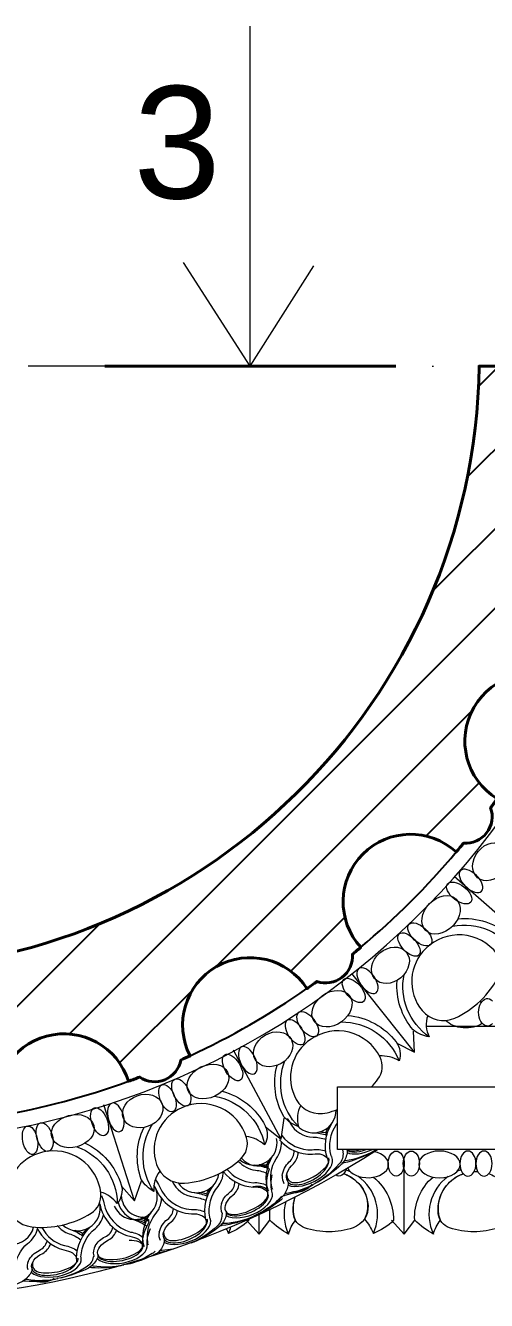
# Model space of a CAD drawing. Header units: millimetres. Extents: x 542654 to 551203, y 315718 to 321804.
# Drawn here: x 549113.5 to 549267.4, y 320379.5 to 320805.3 of the extents above; entities that cross this region are included whole.
import ezdxf

# ---------------------------------------------------------------- set-up
doc = ezdxf.new("R2010")
doc.units = ezdxf.units.MM
doc.linetypes.add('ACAD_ISO04W100', pattern=[30, 24, -3, 0, -3])
doc.layers.add('cad-block.com', color=250, linetype='Continuous')
doc.styles.get("Standard").update_dxf_attribs({"font": 'arial.ttf'})

# ---------------------------------------------------------------- blocks, each defined once
blk = doc.blocks.new('AUDIT_I_050208175754-7')
at = {"color": 1, "lineweight": 0, "extrusion": (0, 0, -1)}
blk.add_ellipse((-40.33650283608586, 14.35041518660728), major_axis=(-9.23457115782823, 4.352480762293402), ratio=0.6129114235948918, start_param=-0.04448087726501027, end_param=-0.04442258573399997, dxfattribs=at)
blk = doc.blocks.new('AUDIT_I_050208175754-6')
at = {"color": 1, "lineweight": 0, "extrusion": (0, 0, -1)}
blk.add_ellipse((-40.33650283608586, 14.35041518660728), major_axis=(-9.23457115782823, 4.352480762293402), ratio=0.6129114235948918, start_param=-0.04448087726501027, end_param=-0.04442258573399997, dxfattribs=at)
blk = doc.blocks.new('AUDIT_I_050208175754-8')
at = {"color": 1, "lineweight": 0, "extrusion": (0, 0, -1)}
blk.add_ellipse((-40.33650283608586, 14.35041518660728), major_axis=(-9.23457115782823, 4.352480762293402), ratio=0.6129114235948918, start_param=-0.04448087726501027, end_param=-0.04442258573399997, dxfattribs=at)

msp = doc.modelspace()

# ---------------------------------------------------------------- hatches: boundary and pattern name
at = {"layer": 'cad-block.com', "true_color": 0x000000}
h = msp.add_hatch(dxfattribs=at)
h.set_pattern_fill('ANSI31', color=18, scale=150, style=0)
h.set_pattern_definition([(44.99999999999999, (-1130289.92819479, -83054.89975470159), (-13.25825214724777, 13.25825214724777), [])])
edge = h.paths.add_edge_path()
edge.add_line((549295.3502394432, 320691.5106262274), (549265.0349597755, 320691.5106262274))
edge.add_arc((549059.9646969392, 320694.8956410044), 205.098198492298, 269.99938147343465, 359.05432681606516, ccw=False)
edge.add_arc((549059.9602687354, 320694.8956410047), 205.0981984923021, 180, 270.00061852666295, ccw=False)
edge.add_arc((549059.9602687354, 320694.8956410051), 205.0981984919636, 89.99938147333711, 180.0000000000975, ccw=False)
edge.add_arc((549059.9646969378, 320694.8956410051), 205.0981984919529, 89.13139925986889, 90.00061852617512, ccw=False)
edge.add_line((549063.0738547991, 320899.9702717179), (549063.0738547991, 320930.2460656911))
edge.add_arc((549059.9602703311, 320952.5678236369), 22.5378633865556, 270, 277.94075400922486, ccw=False)
edge.add_arc((549059.9602703311, 320952.5678236369), 22.53786338653299, 182.5065500488923, 270, ccw=False)
edge.add_arc((549059.960270233, 320694.8956421185), 257.6721815134787, 95.01310009446473, 95.84570678451092)
edge.add_arc((549026.9769038995, 320945.4118236154), 8.902075436739691, 40.79360237167856, 154.2074251742295)
edge.add_arc((549059.9602026441, 320694.896052318), 257.6717657870512, 99.15532044960189, 99.93082050326147)
edge.add_arc((548993.5240947681, 320943.8049812905), 22.53786338807205, -162.6736691565967, 12.562441612312512, ccw=False)
edge.add_arc((549059.9602702291, 320694.8956415018), 257.6721821206606, 109.9579529468539, 110.8457065872288)
edge.add_arc((548963.2624264631, 320928.3389676984), 8.90207626530273, 55.79360504823717, 169.2074222942567)
edge.add_arc((549059.951445596, 320694.9151472888), 257.6507731298541, 114.1553052169651, 114.903976463756)
edge.add_arc((548931.3856592408, 320918.3526793521), 22.53786338786781, -147.23597142888912, 27.067224660372574, ccw=False)
edge.add_arc((549059.9602440856, 320694.8956778331), 257.6721373788566, 124.9273256208859, 125.845706625749)
edge.add_arc((548906.1377467347, 320895.357335625), 8.90207626544567, 70.79360505078945, 184.2074222946392)
edge.add_arc((549059.9603323663, 320694.8955654978), 257.6722803167949, 129.1553208344293, 129.9719295723273)
edge.add_arc((548877.8061282537, 320877.1449941859), 22.53786338803598, -132.50839783938852, 42.478457488995275, ccw=False)
edge.add_arc((549059.9603172013, 320694.895602719), 257.6722430915866, 139.9981299854052, 140.8457065329401)
edge.add_arc((548859.4958177847, 320848.7145703535), 8.90207626506134, 85.79360504758253, 199.2074222969938)
edge.add_arc((549059.9483936958, 320694.9041554375), 257.657569309404, 144.1553089525024, 144.9881878688959)
edge.add_arc((548837.1548503542, 320823.5095043951), 22.5378634081106, -118.52905506286521, 58.537889106907016, ccw=False)
edge.add_arc((549059.9602659917, 320694.8956431863), 257.6721776833925, 155.0206835545508, 155.8457065966128)
edge.add_arc((548826.5152099938, 320791.5892992553), 8.902076265433163, 100.7936050484336, 214.2074222933218)
edge.add_arc((549059.9602709402, 320694.895640933), 257.6721831218728, 159.1553207616352, 160.038397984689)
edge.add_arc((548811.0670050352, 320761.3439772318), 22.53786341597088, -102.59739950892299, 72.70155670909872, ccw=False)
edge.add_arc((549059.3028025426, 320695.0061855168), 257.0055016575831, 170.0647475199777, 170.846718208902)
edge.add_arc((548809.4434967518, 320727.8745152298), 8.902075714178846, 115.7936033535497, 229.2074239862133)
edge.add_arc((549059.9602722527, 320694.8956409743), 257.6721844003948, 174.1553206907866, 174.9868998939646)
edge.add_arc((548801.3098420047, 320692.9217979315), 24.56876146915646, 4.608082949052516, 85.41516163115381, ccw=False)
edge.add_arc((548801.3098420047, 320696.8694840778), 24.56876146916632, 274.58483836883, 355.3919170507445, ccw=False)
edge.add_arc((549059.9602722527, 320694.8956410349), 257.6721844003947, 185.0131001060354, 185.8446793092134)
edge.add_arc((548809.4434967518, 320661.9167667794), 8.902075714209039, 130.7925760137867, 244.2063966464503)
edge.add_arc((549059.3028025426, 320694.7850964924), 257.0055016575824, 189.1532817910979, 189.9352524800223)
edge.add_arc((548811.0670050352, 320628.4473047774), 22.5378634160599, -72.70155670909872, 102.59739950892288, ccw=False)
edge.add_arc((549059.9602709402, 320694.8956410762), 257.6721831218734, 199.961602015311, 200.8446792383648)
edge.add_arc((548826.5152099938, 320598.2019827539), 8.902076265382094, 145.7925777066781, 259.2063949515664)
edge.add_arc((549059.9602659917, 320694.8956388229), 257.6721776833921, 204.1542934033872, 204.9793164454492)
edge.add_arc((548837.1548503542, 320566.2817776141), 22.53786340817902, -58.537889106907016, 118.5290550628653, ccw=False)
edge.add_arc((549059.9483936958, 320694.8871265717), 257.6575693094043, 215.0118121311041, 215.8446910474976)
edge.add_arc((548859.4958177847, 320541.0767116557), 8.902076264964093, 160.7925777030062, 274.2063949524175)
edge.add_arc((549059.9603172013, 320694.8956792902), 257.6722430915839, 219.1542934670599, 220.0018700145948)
edge.add_arc((548877.8061282537, 320512.6462878233), 22.53786338803818, -42.47845748899522, 132.5083978393885, ccw=False)
edge.add_arc((549059.9603323663, 320694.8957165114), 257.672280316796, 230.0280704276727, 230.8446791655706)
edge.add_arc((548906.1377467347, 320494.4339463842), 8.902076265361798, 175.7925777053608, 289.2063949492106)
edge.add_arc((549059.9602440856, 320694.8956041761), 257.6721373788604, 234.154293374251, 235.072674379114)
edge.add_arc((548931.3856592408, 320471.4386026571), 22.53786338804687, -27.067224660372517, 147.2359714288891, ccw=False)
edge.add_arc((549059.951445596, 320694.8761347205), 257.6507731298516, 245.096023536244, 245.8446947830348)
edge.add_arc((548963.2624264631, 320461.4523143108), 8.902076265412523, 190.7925777057433, 304.2063949517628)
edge.add_arc((549059.9602702291, 320694.8956405075), 257.6721821206631, 249.1542934127712, 250.0420470531461)
edge.add_arc((548993.5240947681, 320445.9863007187), 22.53786338800109, -12.562441612312512, 162.6736691565967, ccw=False)
edge.add_arc((549059.9602026441, 320694.8952296912), 257.6717657870494, 260.0691794967385, 260.8446795503981)
edge.add_arc((549026.9769038995, 320444.3794583938), 8.902075436528206, 205.7925748257705, 319.2063976283214)
edge.add_arc((549059.960270233, 320694.8956398907), 257.6721815134792, 264.154293215489, 264.9868999055353)
edge.add_arc((549059.9602703311, 320437.2234583723), 22.53786338656067, 90, 177.4934499511077, ccw=False)
edge.add_arc((549059.9602703311, 320437.2234583723), 22.53786338653299, 2.5065500488922225, 90, ccw=False)
edge.add_arc((549059.9602704293, 320694.8956398907), 257.6721815134787, 275.0131000944647, 275.8457067845109)
edge.add_arc((549092.9436367628, 320444.3794583938), 8.902075436739691, 220.7936023716786, 334.2074251742295)
edge.add_arc((549059.9603380181, 320694.8952296912), 257.6717657870512, 279.1553204496019, 279.9308205032615)
edge.add_arc((549126.3964458941, 320445.9863007187), 22.53786338807205, 17.32633084340341, 192.5624416123124, ccw=False)
edge.add_arc((549059.9602704331, 320694.8956405075), 257.6721821206606, 289.9579529468539, 290.8457065872288)
edge.add_arc((549156.6581141992, 320461.4523143108), 8.90207626530273, 235.7936050482372, 349.2074222942567)
edge.add_arc((549059.9690950663, 320694.8761347205), 257.6507731298541, 294.1553052169652, 294.903976463756)
edge.add_arc((549188.5348814215, 320471.4386026571), 22.53786338786781, 32.764028571110885, 207.0672246603726, ccw=False)
edge.add_arc((549059.9602965766, 320694.8956041761), 257.6721373788566, 304.927325620886, 305.845706625749)
edge.add_arc((549213.7827939276, 320494.4339463842), 8.90207626544567, 250.7936050507894, 364.2074222946392)
edge.add_arc((549059.960208296, 320694.8957165114), 257.6722803167949, 309.1553208344293, 309.9719295723273)
edge.add_arc((549242.1144124086, 320512.6462878233), 22.53786338803598, 47.49160216061148, 222.4784574889952, ccw=False)
edge.add_arc((549059.9602234609, 320694.8956792902), 257.6722430915866, 319.9981299854052, 320.8457065329401)
edge.add_arc((549260.4247228776, 320541.0767116557), 8.90207626506134, 265.7936050475825, 379.2074222969937)
edge.add_arc((549059.9721469665, 320694.8871265717), 257.657569309404, 324.1553089525024, 324.9881878688959)
edge.add_arc((549282.7656903081, 320566.2817776141), 22.5378634081106, 61.470944937134675, 238.53788910690702, ccw=False)
edge.add_arc((549059.9602746705, 320694.8956388229), 257.6721776833925, 335.0206835545508, 335.8457065966128)
edge.add_arc((549293.4053306684, 320598.2019827539), 8.902076265433163, 280.7936050484336, 394.2074222933219)
edge.add_arc((549059.960269722, 320694.8956410762), 257.6721831218728, 339.1553207616352, 340.038397984689)
edge.add_arc((549308.853535627, 320628.4473047774), 22.53786341597088, 77.40260049107712, 252.7015567090987, ccw=False)
edge.add_arc((549060.6177381197, 320694.7850964924), 257.0055016575831, 350.0647475199777, 350.8467182089021)
edge.add_arc((549310.4770439104, 320661.9167667794), 8.902075714178846, 295.7936033535498, 409.2074239862133)
edge.add_arc((549059.9602684096, 320694.8956410349), 257.6721844003948, 354.1553206907866, 354.9868998939645)
edge.add_arc((549318.7087217714, 320697.0672663772), 24.77388174687306, 192.9613831981066, 265.2257478343733, ccw=False)

# ---------------------------------------------------------------- linework, layer by layer
at = {"layer": 'cad-block.com', "color": 18, "lineweight": 15, "true_color": 0x000000}
for points in [[(549188.5743825228, 320691.5106262274), (549188.5743825228, 320805.0584858769)], [(549188.5743825228, 320691.5106262274), (549166.2602621787, 320726.1489856887)], [(549188.5743825228, 320691.5106262274), (549209.8336613107, 320724.9634898153)], [(549275.6535618575, 320500.8473839344), (549281.9207730603, 320498.8844908032), (549256.6401132939, 320521.0536089044)], [(549237.5386276776, 320465.4522946084), (549243.3546341151, 320462.401892206), (549222.4386938398, 320488.7287795658)], [(549243.3546341151, 320462.401892206), (549243.1060875489, 320469.4715424397)], [(549247.3388259506, 320471.1388223905), (549456.5712479465, 320471.1388223905)], [(549193.7161789283, 320437.4317032223), (549198.89404937, 320433.3918339925), (549183.0150841159, 320463.0303227881)], [(549508.6105861551, 320429.9494813856), (549217.6505296659, 320429.9494813856), (549217.6505296659, 320450.8267783013), (549508.6105861551, 320450.8267783013), (549508.6105861551, 320429.9494813856)], [(549145.5947051703, 320417.6862146373), (549149.9680185984, 320412.7867233016), (549139.6363913758, 320444.7842081155)], [(549198.89404937, 320433.3918339925), (549199.9118318417, 320440.39225174)], [(549213.8101536166, 320435.4302751462), (549214.1334830378, 320434.7008820911)], [(549239.9071269601, 320401.6164567716), (549239.9071269601, 320427.1134029481)], [(549194.0328783797, 320424.5360383872), (549194.3888067787, 320423.842946901)], [(549149.9680185984, 320412.7867233016), (549152.2194177423, 320419.4929093768)], [(549174.0348785499, 320415.0445307873), (549174.2872222939, 320414.2876432273)], [(549191.5182323735, 320401.6164567716), (549191.5182323735, 320408.2316782119)], [(549153.3093623661, 320406.0847322809), (549153.5976163836, 320405.3608742459)], [(549191.5182323735, 320401.6164567716), (549187.3494592407, 320406.2639512413)], [(549191.5182323735, 320401.6164567716), (549195.1084634762, 320406.2639512413)], [(549239.9071269601, 320401.6164567716), (549235.7383538273, 320406.2639512427)], [(549239.9071269601, 320401.6164567716), (549243.4973580628, 320406.2639512427)], [(549132.6216523347, 320401.8302038946), (549132.7138929478, 320401.0377092175)]]:
    msp.add_lwpolyline(points, dxfattribs=at)
at = {"layer": 'cad-block.com', "color": 18, "linetype": 'ACAD_ISO04W100', "lineweight": 15, "ltscale": 5, "true_color": 0x000000}
msp.add_lwpolyline([(549534.605304532, 320691.5106262274), (548667.7960479524, 320691.5106262274), (548667.7960479524, 320691.5106262274), (548667.7960479524, 320691.5106262274)], dxfattribs=at)
at = {"layer": 'cad-block.com', "color": 18, "lineweight": 40, "true_color": 0x000000}
for points in [[(549295.3502394432, 320691.5106262274), (549265.0349597755, 320691.5106262274, -0.4093906995668117), (549059.9624828375, 320489.7974425243, -0.4142167242541547)], [(549104.3981491209, 320441.0842373599, -0.9592680278618435), (549147.9116320296, 320452.6983832312, 0.003873575366401809), (549151.6535833566, 320454.0901384857, 0.5396485666941866), (549165.4027262356, 320459.7853643511, 0.003266706187878643), (549168.465517013, 320461.1830725232, -0.9514820255522861), (549207.4871179842, 320483.6356521105, 0.004007214529428363), (549210.8542596556, 320486.027362723, 0.539648566677763), (549222.6608789312, 320495.0870685041, 0.00356314287331035), (549225.4920327624, 320497.4261767528, -0.9571818337928022), (549257.3432075529, 320529.2607118141, 0.003698267214772418), (549259.7717599464, 320532.198614943, 0.5396485667132956), (549268.8312540266, 320544.0053966622, 0.003634135838858413), (549271.0023993964, 320547.057306908, -0.9747263286390225), (549293.5298719739, 320586.0829816196, 0.003599857672234923), (549295.0724374233, 320589.4574006082, 0.5396485666878128), (549300.7674167587, 320603.2066456031, 0.003853170341983755), (549302.1519259791, 320606.9288541946, -0.959794712730283), (549313.7690199082, 320650.4426065858, 0.00341200403444804), (549314.3506093039, 320653.9016284048, 0.5396485857745816), (549316.2929703814, 320668.6563477237, 0.003628464695342912), (549316.6467909379, 320672.379341028, -0.3261954623972377), (549294.5660424039, 320691.5106262274)]]:
    msp.add_lwpolyline(points, format="xyb", dxfattribs=at)
msp.add_lwpolyline([(549139.9992639982, 320691.5106262274), (549237.1495010474, 320691.5106262274)], dxfattribs=at)
at = {"layer": 'cad-block.com', "color": 18, "lineweight": 15, "true_color": 0x000000}
for points in [[(549257.8694481358, 320506.9544936878, -0.2130945807377177), (549275.3297993322, 320501.1638416199, -0.2533180050321516), (549277.4204225693, 320495.1479097077)], [(549247.1959230441, 320497.0265887862, 0.1868931219809899), (549242.5191240708, 320487.0488546186, 0.192304486639795), (549245.983881611, 320476.2762828305, 0.3399529294739398), (549256.8830646726, 320473.7902772108, 0.1674493087802602), (549271.5784222466, 320487.840477676, 0.2879766260579993), (549270.9482390267, 320495.2573980538, 0.2180784738168152), (549259.3331719815, 320501.5398522232, 0.2143948941150089), (549247.1959230441, 320497.0265887862, 258.9759845790608)], [(549256.0888274607, 320504.4519460442, -0.311690360007664), (549277.4204225693, 320495.1479097077, 0.1486403219882209), (549270.6948578119, 320495.5848240562)], [(549248.3058672426, 320467.5517836859, -0.1340135458429711), (549242.9440434723, 320469.8698513725, -0.1987600577535222), (549237.623470739, 320486.2846362133, -0.1987600577535222)], [(549247.8203410562, 320474.5884822764, 0.2058573888676325), (549248.3058672426, 320467.5517836859, -0.298490108731957), (549239.938477685, 320488.3858885638, -0.298490108731957)], [(549218.931926028, 320472.4923481451, -0.311690360007664), (549238.2594137904, 320459.5289281167, 0.1486403219882209), (549231.7199456954, 320461.1597170302)], [(549221.1307785327, 320474.6367367211, -0.2130945807377177), (549237.2765738511, 320465.8214767224, -0.2533180050321516), (549238.2594137904, 320459.5289281167)], [(549229.01225297, 320450.8267783013, 0.02700300043842224), (549231.2065044445, 320453.3820589593, 0.2879766260579993), (549231.9107907998, 320460.7923099364, 0.2180784738168152), (549221.6041581673, 320469.0477527853, 0.2143948941150089), (549208.8560855105, 320466.7742088324)], [(549208.8560855105, 320466.7742088324, 0.1868931219814182), (549202.4728513897, 320457.7918956581, 0.192304486639795), (549203.9584118837, 320446.5737871833, 0.3399529294739398), (549214.2385471452, 320442.1816084122, 0.02871776941641586), (549217.6505296659, 320443.2709431977, 0.02871776941641586)], [(549205.4639902439, 320444.5851977829, 0.2058573888676325), (549204.6852627749, 320437.5748877831, -0.298490108731957), (549200.172413683, 320459.5682351229, -0.298490108731957)], [(549204.6852627749, 320437.5748877831, -0.1340135458429711), (549199.8235126873, 320440.8130937738, -0.1987600577535222), (549197.5194167563, 320457.9141112145, -0.1987600577535222)], [(549176.665544729, 320447.6809750705, -0.311690360007664), (549193.3677237856, 320431.4748263371, 0.1486403219882209), (549187.224536237, 320434.2470749182)], [(549179.2119561341, 320449.3982821631, -0.2130945807377177), (549193.524256427, 320437.8417439445, -0.2533180050321516), (549193.3677237856, 320431.4748263371)], [(549165.7306139125, 320443.8538394038, 0.1868931219809899), (549157.8461070433, 320436.1556461615, 0.192304486639795), (549157.3047233534, 320424.8525602369, 0.3399529294739398), (549166.6353988097, 320418.6953765539, 0.1674493087802602), (549185.3305917238, 320426.6860854889, 0.2879766260579993), (549187.3467113123, 320433.8514954963, 0.2180784738168152), (549178.6797767464, 320443.8145903012, 0.2143948941150089), (549165.7306139125, 320443.8538394038, 258.9759845790608)], [(549158.4310301025, 320422.6270968894, 0.2058573888676325), (549156.4130779181, 320415.8684926157, -0.298490108731957), (549155.899815975, 320438.3141981352, -0.298490108731957)], [(549200.8934485547, 320440.2850698338, -0.03850007500099698), (549201.877842838, 320438.6904353031, 0.2685753290273732), (549209.5540258647, 320434.0475915819, -0.08091129804994578), (549213.8390334807, 320433.2648719962)], [(549214.3443740378, 320426.8729307044, -0.220602931579307), (549215.8387670133, 320438.6533852354, 0.06657103639854184), (549215.8387670133, 320438.6533852354)], [(549213.8101536166, 320435.4302751462, -0.08432165372934922), (549215.1225218244, 320437.7905257084, 1.326627110479913)], [(549215.5736472483, 320427.8452092809, -0.2205218555469433), (549217.3687921943, 320438.3360112912, 0.01595123124621137), (549217.6505296659, 320438.8327764792, 0.01595123124621137)], [(549156.4130779181, 320415.8684926157, -0.1340135458429711), (549152.2076621609, 320419.922758302, -0.1987600577535222), (549152.994098572, 320437.1603675706, -0.1987600577535222)], [(549199.0658782781, 320434.5736917774, 0.2409518217744635), (549209.2291427798, 320429.8004922122, -0.1236306832518425), (549213.7853467584, 320429.4307277798)], [(549209.5850849859, 320435.5002210211, -0.07742998018000305), (549214.1334830378, 320434.7008820911)], [(549213.8101536166, 320435.4302751462, 0.0701497647828372), (549211.1447535016, 320435.6343098936, 19.62214790169406)], [(549119.2055963926, 320429.0021600372, 0.1868931219809899), (549110.0732313108, 320422.8355129914, 0.192304486639795), (549107.5223039549, 320411.8107400968, 0.3399529294739398), (549115.6036240181, 320404.0864484537, 0.1674493087802602), (549135.4251736652, 320408.6105878137, 0.2879766260579993), (549138.6883267447, 320415.3008546837, 0.2180784738168152), (549131.9396526542, 320426.6513793793, 0.2143948941150089), (549119.2055963926, 320429.0021600372, 258.9759845790608)], [(549130.6481598326, 320430.8152847679, -0.311690360007664), (549144.1882084056, 320411.8872862824, 0.1486403219882209), (549138.6387485062, 320415.7118921818)], [(549133.46028638, 320432.0503147164, -0.2130945807377177), (549145.4790825408, 320418.1239349226, -0.2533180050321516), (549144.1882084056, 320411.8872862824)], [(549198.370999714, 320433.1283593081, 0.2291279773483513), (549209.3783797435, 320428.3521154402), (549209.3783797435, 320428.3521154402)], [(549199.2202175256, 320421.1838796185, -0.1672442304403456), (549201.5826592381, 320425.7502314513, 0.2217226737848675), (549203.23516787, 320429.5196559503, 0.2146604960165688)], [(549219.5259373833, 320429.4320865404, -0.3750117897702141), (549219.5315029027, 320429.0225285435, -0.2148768276570719), (549218.2655801486, 320425.0752139807, -0.09405944675999973), (549210.2340607897, 320418.6005420166, -0.07100685427145058)], [(549220.8312976841, 320429.9494813856, -0.1157113184158786), (549220.8780121616, 320428.6391894782, -0.1424863907101287), (549219.0709795759, 320425.024713693, -0.06545076657054481), (549211.1195551761, 320419.0216935798)], [(549219.2482732666, 320429.9494813856, 0.03514112241757908), (549219.5259257751, 320429.4321155816)], [(549219.9354456479, 320426.1679215783, 0.02032591852625524), (549220.3419892868, 320426.2214873344, 0.0934071345365674), (549230.028742435, 320429.5276903443)], [(549230.7824969993, 320429.9494813856, -0.007817094847957978), (549230.028742433, 320429.5276903433)], [(549230.9125619555, 320429.9494813856, -0.0007149178427002171), (549230.8175746273, 320429.895424757)], [(549184.585598156, 320426.0328601825, 0.1869647788144461), (549190.3109843871, 320423.0207094121, -0.08129422225567336), (549194.5205567284, 320421.8244251984)], [(549194.0328783797, 320424.5360383872, 0.09777680343069729), (549191.5729643377, 320424.7860230142, 19.62214790169406)], [(549194.6786652454, 320415.9490632513, -0.2276659225157252), (549196.0501484029, 320427.6549528578, -0.2276659225157252)], [(549194.0328783797, 320424.5360383872, -0.1000153837581104), (549195.374783947, 320426.8657667585, 1.326627110479913)], [(549195.7517302312, 320417.4396667436, -0.2037250508605081), (549197.25093912, 320426.8352001275, 0.06819457060785858), (549197.25093912, 320426.8352001275, 0.06819457060785858)], [(549203.0392954324, 320425.1521145172, -0.1657191547833823), (549203.0392954324, 320425.1521145172, 0.1849440011394801), (549204.6039749107, 320428.9988860424)], [(549215.7779501479, 320427.4061029533, -0.07688595830741593), (549215.5736472483, 320427.8452092809, -0.7114846862738027)], [(549219.42474996, 320425.4370650971, 0.01772987560415296), (549219.9556592455, 320425.5130920329, 0.06545878783432321), (549229.2736188371, 320429.0431278927, 0.06545878783432321)], [(549179.6291522227, 320422.460697696, 0.2121654809542101), (549189.5933611885, 320417.3678863904), (549189.5933611885, 320417.3678863904)], [(549180.75877829, 320423.3744990292, 0.2099585327580906), (549189.5683186271, 320418.8247982392, -0.142364981114793), (549194.0860192976, 320417.9242753302)], [(549194.8286035156, 320423.8542261215, 0.08041000249801118), (549192.5286097177, 320424.5105314826, 19.62214790169406)], [(549194.3957864635, 320415.4221637946, -0.1454534642226424), (549195.0083547881, 320423.4393494966, -0.1454534642226424)], [(549195.8007245399, 320415.9662049708, -0.1150936679564388), (549195.8917499922, 320421.4009541961, -0.1134690861886452)], [(549195.8917499922, 320421.4009541961, -4.011307997187903e-06), (549195.891798068, 320421.4011513272, -4.011307997187903e-06)], [(549199.2202175256, 320421.1838796185, 0.1728172742705527), (549199.8279306474, 320418.5583839372, 0.4676188278867018)], [(549201.4248231787, 320419.6731325752, -0.1504615405489408), (549200.812501134, 320421.8294783189, 1140.797871223531)], [(549219.7295117079, 320421.8837149062, -0.1015510039952154), (549223.9465355458, 320419.3751371035, -0.192304486639795), (549227.8987059781, 320411.2305578364, -0.3399529294739398), (549222.9707956526, 320403.7674455054, -0.1674493087802602), (549206.7057574693, 320403.7674455054, -0.2879766260579993), (549202.9697067104, 320408.4045719382, -0.1141749975541877), (549203.5972816347, 320414.089412147, -0.1141749975541877)], [(549219.8051201123, 320421.8388798603, -0.09637943234446558), (549223.9465355458, 320419.3751371035)], [(549222.0399337308, 320422.4441438385, 0.02687425067792056), (549220.4827075023, 320423.0674396807, 0.02687425067792056)], [(549223.9465355458, 320419.3751371035, -0.3463907237082941), (549226.7033042646, 320406.6613728966, -0.07799127761777704), (549229.7025702997, 320401.8630137921, 0.3599771877418305), (549224.4400625898, 320421.0593461183, 0.3599771877418305)], [(549229.7163498807, 320420.6565309291, -0.2233890258847), (549236.4409497046, 320406.2639512427, -0.09981037998795982), (549229.7025702997, 320401.8630137921)], [(549249.7180945995, 320401.6514383664, -0.06194991254678206), (549243.4973580628, 320406.2639512427, -0.2351727207105145), (549249.5950486151, 320420.7052539054, -0.2351727207105145)], [(549254.6678815229, 320420.9053325339, 0.3593992150704539), (549249.7180945995, 320401.6514383664, -0.09536257170912249), (549252.0685192868, 320406.2639512427, -0.3067511904261777), (549255.341289658, 320419.202014216, -0.1015884823125673), (549259.6757721853, 320421.8399883824, -0.1015884823125673)], [(549268.1184062948, 320421.8837149062, -0.1015510039931717), (549272.3354301323, 320419.3751371035, -0.192304486639795), (549276.287600565, 320411.2305578364, -0.3399529294739398), (549271.3596902392, 320403.7674455054, -0.1674493087802602), (549255.0946520559, 320403.7674455054, -0.2879766260579993), (549251.358601297, 320408.4045719382, -0.2180784738168152), (549254.6015944043, 320418.458703623, -0.122255654063694), (549259.673584964, 320421.8256824602, -0.122255654063694)], [(549258.9243708544, 320423.0955620905, 0.02179197354712385), (549257.653488693, 320422.6100495037, 0.02179197354712385)], [(549263.2604641038, 320422.5621641128, -0.02532101758750352), (549264.5374205442, 320422.5656511032)], [(549263.3077393002, 320422.5457259992, -0.01597784151971372), (549264.1149455861, 320422.5590522404)], [(549264.0634388187, 320423.8934652524, 0.005183255929018945), (549263.7397065251, 320423.8944072275, 0.005183255929018945)], [(549264.1149455861, 320422.5590522404, -0.008494909471157356), (549264.5295469553, 320422.5520077299, -0.008494909471157356)], [(549156.8504989177, 320419.8393314295, -0.07527981677082804), (549158.2679751419, 320417.5640323127, 0.2889986882896473), (549168.9381795115, 320409.8769612349, -0.1236306832518425), (549173.438404729, 320409.0746561684)], [(549156.9275353648, 320417.0031374457, 0.2906125725140851), (549168.9487013208, 320408.4209542855), (549168.9487013208, 320408.4209542855)], [(549162.4986210532, 320419.3558277118, 0.2662508852623403), (549169.6663486644, 320414.0737661813, -0.08091129804994578), (549173.8572557332, 320412.8862316924)], [(549173.7511195721, 320406.475224153, -0.220602931579307), (549176.3614329204, 320418.0596353827, 0.06657103639854184), (549176.3614329204, 320418.0596353827)], [(549174.0348785499, 320415.0445307873, -0.08432165372934922), (549175.5662140923, 320417.2689643077, 1.326627110479913)], [(549175.0674592919, 320407.3259226885, -0.2205218555470418), (549177.8542468243, 320417.597888783, 0.06782837915378175), (549179.0300008433, 320419.7107059645, 0.06782837915378175)], [(549178.9613657127, 320411.856329405, -0.1502442328655701), (549181.5916960572, 320415.5251468825, 0.2515595765838431), (549183.4783250287, 320419.1787074276, 0.2113301293379997)], [(549182.9037986262, 320414.7286881302, -0.1323140851333765), (549182.9037986262, 320414.7286881302, 0.1876029884278811), (549184.9023323689, 320418.4667362177)], [(549200.9509621784, 320419.559669738, -0.1548886681903888), (549201.1512680277, 320417.8174889786, -0.1424863907101287), (549199.3442354423, 320414.2030131934, -0.06396772935565427), (549190.8979411544, 320407.8589269176)], [(549196.0672333912, 320416.554632847, -0.0862428906813868), (549195.7517302312, 320417.4396667436)], [(549199.6499437317, 320414.5555151891, 0.02028392980060335), (549200.2577096917, 320414.6393833409, 0.06545076657054481), (549209.574593591, 320418.1688414951, 0.06545076657054481)], [(549200.1612056309, 320415.2878285136, 0.02411871754607995), (549200.6439966591, 320415.3477201957, 0.09317738445733435), (549210.3059728111, 320418.64024577)], [(549200.9514147883, 320419.4797260628, -0.0002004684768084793), (549200.9528878557, 320419.4779283356, -0.0002004684768084793)], [(549138.8589575118, 320414.4998964395, -0.07291274354142024), (549139.7410411747, 320412.0569389593, 0.2886783798462148), (549148.5998733735, 320402.354260265, -0.142364981114793), (549152.8379727899, 320400.5489696524)], [(549144.4395932914, 320412.204574222, 0.2434819245097977), (549150.1848416808, 320406.3096488001, -0.08129422225567336), (549154.0608451827, 320404.2778535181)], [(549169.8357075696, 320415.5168235321, -0.07742998018000305), (549174.2872222939, 320414.2876432273)], [(549174.0348785499, 320415.0445307873, 0.0701497647828372), (549171.401056017, 320415.5016596708, 19.62214790169406)], [(549198.9795983598, 320414.2758808726, -0.06601365320413208), (549198.1277915728, 320413.2589622335, -0.09317738445733435), (549189.6171051089, 320407.6231194647)], [(549199.3133736248, 320413.5057092348, -0.01864164841437225), (549198.9247354099, 320413.1318958029, -0.06545076657054481), (549190.4373932207, 320407.914001302, -0.06545076657054481)], [(549200.4313341983, 320412.4923708391, 0.1797921494195797), (549201.329200013, 320401.6514383664, -0.09536257170912249), (549203.6796246999, 320406.2639512413, -0.1689025308930572), (549203.579011914, 320414.0800631231, -0.1689025308930572)], [(549138.3142567881, 320411.7818520201, 0.29060918520023), (549148.3264721835, 320400.923012189), (549148.3264721835, 320400.923012189)], [(549153.1338380892, 320397.4752971143, -0.2276659225157252), (549155.6146947532, 320408.9971965994, -0.2276659225157252)], [(549153.3093623661, 320406.0847322809, -0.1000153837581104), (549154.8671919387, 320408.2759675166, 1.326627110479913)], [(549154.344078961, 320398.856848513, -0.2037250508605081), (549156.7318941678, 320408.0667352335, 0.06819457060785858), (549156.7318941678, 320408.0667352335, 0.06819457060785858)], [(549158.1536163487, 320402.2534584486, -0.1672442304403456), (549160.9404956162, 320406.5738755414, 0.2217226737848675), (549162.944723023, 320410.1686520761, 0.2146604960165688)], [(549162.3334986996, 320405.8396580811, -0.1657191547833823), (549162.3334986996, 320405.8396580811, 0.1849440011394801), (549164.2576681988, 320409.5198000315)], [(549179.1529950018, 320408.5289084374, -0.3750117897702141), (549179.1195027397, 320408.1206842391, -0.2148768276570719), (549177.4831479555, 320404.311984238, -0.09405944675999973), (549168.8711251501, 320398.6322180939, -0.07100685427145058)], [(549180.3742599094, 320409.4030047309, -0.1601448225805242), (549180.423349315, 320407.6107625473, -0.1424863907101287), (549178.2800685185, 320404.1849561612, -0.06545076657054481), (549169.7927263293, 320398.9670616604, -0.06545076657054481)], [(549178.961365713, 320411.8563294054, 0.2078308600824326), (549179.152986214, 320408.5289384527, 0.4676188278867018)], [(549201.329200013, 320401.6514383664, -0.06194991254486169), (549195.1084634762, 320406.2639512413, -0.05308054518256091), (549195.2709021008, 320409.9837813129, -0.05308054518256091)], [(549117.3113442364, 320403.9546417142, 0.2236886329140385), (549126.2885332298, 320396.3866235572), (549126.2885332298, 320396.3866235572)], [(549118.9558184574, 320403.9065838673, 0.2062968391957309), (549126.5759633111, 320397.8140165982, -0.1236306832518425), (549130.8170404705, 320396.1084419279)], [(549124.127460163, 320404.4942835559, 0.1381245050919948), (549128.1469240871, 320401.7732443401, -0.08091129804994578), (549132.0064458896, 320399.7538306434)], [(549130.591606389, 320393.499990883, -0.220602931579307), (549135.5155860682, 320404.3058570417, 0.06657103639854184), (549135.5155860682, 320404.3058570417)], [(549132.0540857456, 320394.0635442431, -0.2205218555470418), (549136.882437181, 320403.54861117, 0.06782837915378175), (549138.4653839971, 320405.376362065, 0.06782837915378175)], [(549132.6216523347, 320401.8302038946, -0.08432165372934922), (549134.5754909443, 320403.6945020779, 1.326627110479913)], [(549136.7921078154, 320397.7019833449, -0.1502442328655701), (549140.1170723056, 320400.7554192031, 0.2515595765838431), (549142.7109300499, 320403.945995254, 0.2113301293379997)], [(549153.3093623661, 320406.0847322809, 0.09777680343069729), (549150.8844697808, 320406.5680182797, 19.62214790169406)], [(549152.6295537591, 320398.0363854562, -0.1454534642226424), (549154.8685616216, 320405.7589077337, -0.1454534642226424)], [(549154.7774439678, 320406.2017742001, 0.08041000249801118), (549152.660252762, 320407.3145228665, 19.62214790169406)], [(549154.1160529819, 320398.2816442184, -0.1150936679564388), (549155.3164722333, 320403.5829439078, -0.1134690861886452)], [(549155.3164722333, 320403.5829439078, -4.011307997187903e-06), (549155.3165596038, 320403.5831270429, -4.011307997187903e-06)], [(549175.2289837342, 320406.869344222, -0.07688595830741593), (549175.0674592919, 320407.3259226885, -0.7114846862738027)], [(549178.671527292, 320404.5617149618, 0.01772987560415296), (549179.2072656595, 320404.5867981493, 0.06545878783432321), (549188.8192380014, 320407.2127288064, 0.06545878783432321)], [(549179.2495518371, 320405.2405734944, 0.02032591852625524), (549179.6593500049, 320405.2551502635, 0.0934071345365674), (549189.617105111, 320407.6231194657)], [(549180.5464885676, 320403.4463566284, -0.02411705304117585), (549181.3136757128, 320401.8630137907, 0.03821464535082194), (549182.1244591662, 320404.1042459163)], [(549188.0487441751, 320406.6647055231, -0.005367874747756636), (549188.0520551177, 320406.2639512413, -0.09981037998795982), (549181.3136757128, 320401.8630137907)], [(549114.4603967008, 320392.556864988, -0.1672442304403456), (549118.0718436782, 320396.2161204636, 0.2217226737848675), (549120.7687946346, 320399.3251076572, 0.2146604960165688)], [(549128.6077860205, 320403.1511787492, -0.07742998018000305), (549132.7138929478, 320401.0377092175)], [(549132.6216523347, 320401.8302038946, 0.0701497647828372), (549130.1369578731, 320402.8162471912, 19.62214790169406)], [(549141.2385873653, 320399.7074861582, -0.1323140851333765), (549141.2385873653, 320399.7074861582, 0.1876029884278811), (549143.9592616498, 320402.9578818362)], [(549159.7216896181, 320400.4716949935, -0.1548886681948124), (549159.7550472122, 320398.7183543244, -0.1424863907101287), (549157.6117664161, 320395.292547938, -0.005151521207502557), (549156.9402499372, 320394.7646553134, -0.005151521207502557)], [(549158.1536163487, 320402.2534584486, 0.1728172742705527), (549158.5083434908, 320399.5819960279, 0.4676188278867018)], [(549159.714521229, 320400.3920720679, -0.0002004684768084793), (549159.7158162614, 320400.3901421347, -0.0002004684768084793)], [(549160.204207156, 320400.5394806029, -0.1504615405489408), (549159.8001802813, 320402.7443677964, 1140.797871223531)], [(549110.0368038097, 320390.0110134413, -0.2037250508605081), (549114.25743538, 320398.5380260487, 0.06819457060785858), (549114.25743538, 320398.5380260487, 0.06819457060785858)], [(549119.2852771478, 320395.2125707216, -0.1657191547833823), (549119.2852771478, 320395.2125707216, 0.1849440011394801), (549121.9213176502, 320398.4214900891)], [(549137.6734828411, 320395.0115837403, -0.1601448225805242), (549137.3550508262, 320393.2471736784, -0.1424863907101287), (549134.5565363069, 320390.3320204317, -0.06545076657054481), (549125.1815578393, 320386.9599025226, -0.06545076657054481)], [(549136.7921078154, 320397.7019833449, 0.2078308600824326), (549136.2992824421, 320394.4057169541, 0.4676188278867018)], [(549156.8821135744, 320395.9770090803, -0.06601365320413208), (549155.8403622766, 320395.1557584766, -0.09317738445733435), (549146.3570692262, 320391.3792970738)], [(549157.0513486827, 320395.1548596066, -0.01864164841437225), (549156.5944836766, 320394.8684150045, -0.06545076657054481), (549147.2195052094, 320391.4962970957, -0.06545076657054481)], [(549154.5737988978, 320397.9457744258, -0.0862428906813868), (549154.344078961, 320398.856848513)], [(549157.9496779841, 320395.6143102531, 0.02028392980076131), (549158.5626704899, 320395.639874229, 0.01364299819909113), (549160.6202123815, 320395.9787616283, 0.01364299819909113)], [(549158.5284050057, 320396.2945650358, 0.02411871754562128), (549159.0147063872, 320396.3081722677, 0.03622159742005324), (549162.9834418169, 320396.7850063517, 0.03622159742005324)], [(549114.4603967008, 320392.556864988, 0.1728172742705527), (549114.2613581603, 320389.8693147146, 0.4676188278867018)], [(549116.1171781115, 320390.4597912953, -0.1504615405489408), (549116.1725516341, 320392.7007060694, 1140.797871223531)], [(549136.2992849067, 320394.4056857762, -0.3750117897702141), (549136.1830251769, 320394.0129359794, -0.2148768276570719), (549133.8024298463, 320390.6193216011, -0.09405944675999973), (549124.210960082, 320386.820586546, -0.07100685427145058)], [(549132.1188343589, 320393.5835841834, -0.07688595830741593), (549132.0540857456, 320394.0635442431, -0.7114846862738027)], [(549135.0167645527, 320390.6207714087, 0.01772987560415296), (549135.5463118621, 320390.5357748701, 0.06545878783432321), (549145.4921428958, 320391.140728726, 0.06545878783432321)], [(549135.7213908783, 320391.1670891032, 0.02032591852625524), (549136.1255107156, 320391.0975608539, 0.0934071345365674), (549146.3570692283, 320391.3792970745)], [(549115.6309951292, 320390.4921049269, -0.1548886681903888), (549115.3051184386, 320388.7689912876, -0.1424863907101287), (549112.5066039196, 320385.8538380406, -0.06396772935565427), (549102.5578180945, 320382.3029256962)], [(549112.903170533, 320386.0997041349, 0.02028392980060335), (549113.5084379133, 320385.9993810199, 0.06545076657054481), (549123.4530702528, 320386.604102521, 0.06545076657054481)], [(549113.6087700021, 320386.6472449314, 0.02411871754607995), (549114.0875782853, 320386.5611239783, 0.09317738445733435), (549124.2914165421, 320386.837154131)], [(549115.6076966246, 320390.4156302532, -0.0002004684768084793), (549115.6085696529, 320390.4134762864, -0.0002004684768084793)]]:
    msp.add_lwpolyline(points, format="xyb", dxfattribs=at)
for centre, radius, start, end in [((549059.9602687358, 320694.8956410047), 262.6993663349334, 89.32089854469706, 359.2616943487067), ((549209.7259517385, 320442.9988873804), 7.499999999999999, 222.7316464196826, 0.8581309583793328), ((549190.0279145519, 320432.1252082877), 7.499998160539272, 228.7709338563816, 11.28090056223662), ((549059.9602687361, 320694.8956410033), 315.4104078173555, 240.8909500857121, 302.859405963477), ((549190.0279322873, 320432.1251562032), 8.952958336614847, 323.7818516194502, 2.220883574467692), ((549191.3352516883, 320431.9148721875), 7.5, 220.8637848164847, 293.4308361434719), ((549170.6905847972, 320422.9679325459), 7.5, 213.7784956743934, 350.9416734253439), ((549170.6880930093, 320422.9684161943), 8.955450979877552, 338.6681913761424, 356.7498766519101), ((549189.5958544656, 320409.6293052799), 15, 71.36548704244426, 88.95383263170777), ((549188.7610042649, 320406.326272172), 18.2177606771466, 69.94473508525104, 84.2605853654869), ((549150.0459052149, 320414.0210464419), 7.499998160539274, 203.4282396777545, 31.82819591214135), ((549130.9682293878, 320410.2700373456), 7.499999999999999, 227.9501892063587, 13.58845420560077), ((549153.0061767575, 320414.8064319188), 7.499999999999999, 181.6712666442476, 281.6315641126774), ((549150.0459179061, 320414.0209929043), 8.952958336614849, 318.3130439821915, 356.7520758538179), ((549130.9658891496, 320410.2710203044), 8.955450979877552, 326.8689193135939, 344.9506046392113), ((549108.9302805425, 320405.7336977742), 7.499998160539272, 191.6289676330249, 346.7880750407087), ((549147.471865918, 320391.6687165911), 15, 65.89667933193546, 83.48502492347818), ((549145.2538737817, 320390.2849107766), 18.2177606771466, 58.14546304406017, 72.4613133600652), ((549108.9302820177, 320405.7336427728), 8.952958336614847, 306.5137719442626, 344.9528038765164)]:
    msp.add_arc(centre, radius, start, end, dxfattribs=at)
at = {"layer": 'cad-block.com', "color": 18, "true_color": 0x000000}
for start, end in [(309.971163963059, 319.9975032827195), (294.9030188943117, 304.9265311940293), (279.9298167064576, 289.9570534081929)]:
    msp.add_arc((549059.9646969392, 320694.8956410046), 257.6681566445988, start, end, dxfattribs=at)
at = {"layer": 'cad-block.com', "color": 18, "lineweight": 15, "true_color": 0x000000}
for centre, major_axis, ratio in [((549268.877010549, 320526.0093454549), (4.385301819689194, 5.327753381679784), 0.7871460497677621), ((549258.3299640007, 320515.5558301795), (3.894329265529047, -3.046011028112109), 0.522860745780063), ((549252.2781885043, 320508.2686406815), (5.06370860612207, 5.253993292949759), 0.7390598381815084), ((549245.2182728418, 320501.7416873186), (3.612423287705999, -3.37555648777738), 0.5228607457800631), ((549241.5795716629, 320498.3575532751), (3.237996560935959, -3.57516619567915), 0.5076449431615205), ((549235.3638200532, 320491.4198930173), (5.266135315413289, 4.459108317312635), 0.7871460497677623), ((549223.1197216547, 320483.0176179137), (3.287859521397498, -3.692419718733556), 0.5228607457800631), ((549215.8640227503, 320476.9281227885), (5.920469453287006, 4.265399374357728), 0.7390598381815094), ((549207.7521303127, 320471.7666568698), (2.951641274641752, -3.966332991261298), 0.522860745780063), ((549203.5676440926, 320469.0866224364), (2.547590049795973, -4.095878415375702), 0.5076449431615205), ((549196.2130150956, 320463.3703185383), (5.977710889109429, 3.447143842660512), 0.787146049767762), ((549174.4389820652, 320452.5932602722), (6.5869415408448, 3.139712010291543), 0.7390598381815084), ((549182.6654002431, 320457.2893396405), (2.57571526698841, -4.220151001461844), 0.5228607457800631), ((549160.9400573177, 320447.0733792482), (1.775301898291468, -4.484945732702094), 0.5076449431615205), ((549165.5358357481, 320448.9631755606), (2.195991082391989, -4.429628288896426), 0.5228607457800631), ((549152.6829347588, 320442.7621584216), (6.49715791635269, 2.324385328585881), 0.7871460497677623), ((549129.3345013387, 320436.0461956415), (7.041703907526286, 1.91311171885094), 0.7390598381815091), ((549138.2672349414, 320439.1979233956), (1.780785404592731, -4.612243158651339), 0.522860745780063), ((549115.0668970485, 320433.0253474608), (0.9459540830526089, -4.729863203953804), 0.5076449431615204), ((549119.9262555909, 320434.0641660442), (1.369759929886666, -4.750551688616119), 0.522860745780063), ((549237.2918463143, 320425.2170212146), (4.281233470519926e-12, -4.172714156453728), 0.6447306791566824), ((549242.3605737223, 320425.2170212146), (4.281233470519926e-12, -4.172714156453728), 0.6447306791566824)]:
    msp.add_ellipse(centre, major_axis=major_axis, ratio=ratio, dxfattribs=at)
at = {"layer": 'cad-block.com', "color": 18, "lineweight": 15, "true_color": 0x000000, "extrusion": (0, 0, -1)}
for centre, major_axis, ratio in [((549262.2728792889, 320519.5978758487), (3.541192438131426, -3.450208649901827), 0.5228607457800631), ((549227.7210077955, 320486.2906715328), (2.868225475865367, -4.027066703114499), 0.522860745780063), ((549187.7771681141, 320459.6882025789), (2.103071386821211, -4.474491519007554), 0.5228607457800631), ((549143.7251881182, 320440.6454942239), (1.27032285299172, -4.778102495855816), 0.522860745780063), ((549251.7520138066, 320424.9373791933), (-6.944196015293709, -7.126334871802303e-12), 0.6411622265251646), ((549261.2410053229, 320425.2170212146), (4.281233470519926e-12, -4.172714156453728), 0.6447306791566824), ((549266.6147924142, 320425.2170212146), (4.281233470519926e-12, -4.172714156453728), 0.6447306791566824)]:
    msp.add_ellipse(centre, major_axis=major_axis, ratio=ratio, dxfattribs=at)
for centre, major_axis, ratio, start_param, end_param in [((549267.7614617706, 320475.7273736757), (-6.232440096139425e-12, -4.600417357490239), 0.6447306791566823, 5.672274547960011, 10.0361804920863), ((549260.5234759088, 320475.419068348), (-7.655976106861316, 1.037367467300654e-11), 0.6411622265251647, 8.501502340716248, 8.596551099043372), ((549260.5234759088, 320475.419068348), (-7.655976106861316, 1.037367467300654e-11), 0.6411622265251647, 3.894991739034587, 5.765044252998598), ((549207.6622625497, 320423.1502757911), (-6.682120993797809, -3.722617053247022), 0.5705456950253434, -1.662026072324352e-11, 1.158613653137762), ((549207.6622625497, 320423.1502757911), (-6.68212099369533, -3.72261705308173), 0.5705456950468552, 2.12581714251756, 3.141592653621424), ((549218.2258978273, 320425.2170212146), (4.281233470519926e-12, -4.172714156453728), 0.6447306791566824, 5.132078678539887, 6.711555881234109), ((549188.5228713176, 320412.6189022647), (-6.123492881987509, -3.380300015266756), 0.6239376343406109, 2.050869990786813, 3.14159265339107), ((549187.3893145777, 320412.3532763941), (-7.006483372126368, -3.068844971229713), 0.5705456950403507, 2.125815471037774, 3.141592653672832), ((549166.7446402246, 320403.4063447646), (-7.006485201371302, -3.068840794638604), 0.5705456950504564, 2.125817142561557, 3.141592653683183), ((549166.7446402246, 320403.4063447646), (-7.006485201591495, -3.068840794135868), 0.5705456950366176, -3.237032863978584e-11, 1.158613653108511), ((549146.6886868029, 320394.7469650288), (-6.41777570962738, -2.781321305967378), 0.6239376343870423, 2.050869990725316, 3.141592653316387), ((549145.1435915268, 320396.4650523865), (-7.4859648000933, -1.57128918795922), 0.5705456950682024, 2.125815471011629, 3.141592653581248), ((549123.1056384912, 320391.9286671822), (-7.485965736657166, -1.57128472576978), 0.5705456950544592, 2.101674390075914e-11, 1.158613653148582), ((549123.1056384912, 320391.9286671822), (-7.485965736696659, -1.571284725232381), 0.570545695049805, 2.125817142497353, 3.141592653566756)]:
    msp.add_ellipse(centre, major_axis=major_axis, ratio=ratio, start_param=start_param, end_param=end_param, dxfattribs=at)
at = {"layer": 'cad-block.com', "color": 18, "lineweight": 15, "true_color": 0x000000}
for centre, major_axis, ratio, start_param, end_param in [((549227.4618338984, 320433.841753834), (-6.694376511709763, -3.729449844093751), 0.4501896451323008, 0.05599559568592875, 1.303315832844986), ((549227.4538547527, 320434.2495742323), (-8.003405086778738, -4.046954905476341), 0.5227615162070623, 0.4019345787379469, 1.541634581833784), ((549227.3602872026, 320434.0240097385), (-6.682118775177555, -3.722621035676933), 0.3930797629015821, 0.1505850572416504, 1.078336724857385), ((549227.8039825597, 320424.9373791933), (6.957165277912281, 7.139644304349533e-12), 0.6399669981577555, 3.410911332800088, 7.547637462544915), ((549207.7638091373, 320422.9680198265), (-6.693395250023289, -3.72889795232039), 0.4694320589355428, -0.0580492581048524, 3.199641912505904), ((549207.7596191482, 320423.3791542631), (-8.019828514606772, -4.023969191950768), 0.522000339945275, 0.4154210272345917, 3.142304614139441), ((549208.1069441722, 320423.3957496285), (-6.682120994172389, -3.722617052225412), 0.3930797628620387, 2.801054943546433e-10, 3.141592653869899), ((549202.8725817064, 320419.9346947692), (-6.94116484955125, -0.4715710325928066), 0.6399669981602584, 1.544426589810857, 2.67573061274202), ((549187.4730273499, 320412.1621825613), (-7.019336126745066, -3.074474485007895), 0.4501896451261539, -0.06052452062688318, 3.202117175281941), ((549187.3893125583, 320412.3532866683), (-7.006483372493934, -3.068844970390528), 0.393079762882257, 1.841768959565115e-10, 3.14159265377397), ((549187.5039513723, 320412.5689070981), (-8.352665754569992, -3.265778893469427), 0.5227615162071642, 0.4019345786446618, 3.172064918056489), ((549166.828354903, 320403.215240608), (-7.018306733541848, -3.0740186245648), 0.4694320589434094, -0.05804925820808227, 3.199641912391793), ((549166.8633666749, 320403.6249029771), (-8.366823800695336, -3.241332588880755), 0.5220003398960705, 0.4154210273241419, 3.142304614326941), ((549167.2106923575, 320403.6083213975), (-7.006485201853753, -3.068840793537101), 0.3930797629037865, 2.643933960655431e-10, 3.141592653854187), ((549145.2998989901, 320396.6526854645), (-8.8439720916051, -1.488789653798536), 0.5227615161930396, 0.4019345787171791, 3.17206491821246), ((549145.1435916508, 320396.4650628565), (-7.485964800217227, -1.571289187368795), 0.3930797629177115, 2.130509102471478e-10, 3.141592653802844), ((549145.1864598894, 320396.2608784785), (-7.499697119054025, -1.574171573329162), 0.4501896451330633, -0.0605245208505325, 3.202117175130475), ((549123.2665478233, 320392.118329643), (-8.852832109059229, -1.461964812175207), 0.5220003399142473, 0.4154210272955252, 3.142304614266822), ((549123.1485066083, 320391.7244827786), (-7.498596261056973, -1.573935839031681), 0.4694320588956667, -0.05804925830514529, 3.19964191233957), ((549123.6031438481, 320392.031076021), (-7.485965736969871, -1.571284724346709), 0.3930797628695578, 3.34420269254565e-10, 3.141592653924214), ((549117.5773237234, 320390.2798070545), (-6.768283548216484, 1.610120031653208), 0.6399669981507724, 1.544426589892601, 2.675730612876638)]:
    msp.add_ellipse(centre, major_axis=major_axis, ratio=ratio, start_param=start_param, end_param=end_param, dxfattribs=at)
at = {"layer": 'cad-block.com', "color": 18, "lineweight": 15, "true_color": 0x000000, "extrusion": (0, 0, -0.9999999999999998)}
msp.add_ellipse((549187.3893145777, 320412.3532763941), major_axis=(-7.006483372168556, -3.068844971133398), ratio=0.570545695069491, start_param=5.894329468958404e-11, end_param=1.145541110503511, dxfattribs=at)
at = {"layer": 'cad-block.com', "color": 18, "lineweight": 15, "true_color": 0x000000, "extrusion": (0, 0, -0.9999999999999997)}
msp.add_ellipse((549145.1435915268, 320396.4650523865), major_axis=(-7.485964800129888, -1.571289187851641), ratio=0.5705456950546338, start_param=4.803690778487635e-11, end_param=1.145541110469018, dxfattribs=at)

# ---------------------------------------------------------------- block references
at = {"layer": 'cad-block.com', "color": 18, "lineweight": 15, "true_color": 0x000000, "yscale": 0.75, "zscale": 0.75}
for name, p, xscale, rotation in [('AUDIT_I_050208175754-8', (549237.698394447, 320434.8847636816), -0.7500000000000006, 183.8866062652308), ('AUDIT_I_050208175754-7', (549197.7623962703, 320412.2248613811), -0.75, 178.4177985933926), ('AUDIT_I_050208175754-6', (549155.2712311009, 320394.2182255411), -0.7500000000000001, 166.6185265542224)]:
    msp.add_blockref(name, p, dxfattribs=dict(at, xscale=xscale, rotation=rotation))

# ---------------------------------------------------------------- texts
at = {"layer": 'cad-block.com', "color": 18, "lineweight": 15, "true_color": 0x000000, "insert": (549149.5815666238, 320785.0235376175), "char_height": 37.49999999999999, "width": 85.83817160676695, "attachment_point": 1}
msp.add_mtext('{\\fArial|b0|i0|c0|p34;3}', dxfattribs=at)

doc.saveas('drawing.dxf')
